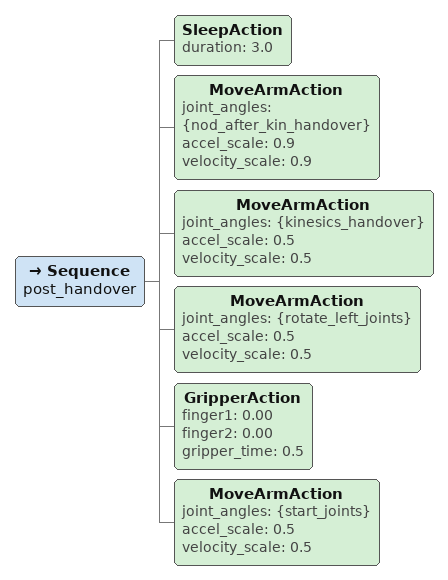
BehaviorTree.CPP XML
<Sequence name="post_handover">
  <SleepAction duration="3.0"/>  <!-- 2 Sekunden warten -->
  <MoveArmAction joint_angles="{nod_after_kin_handover}" accel_scale="0.9" velocity_scale="0.9"/>
  <MoveArmAction joint_angles="{kinesics_handover}" accel_scale="0.5" velocity_scale="0.5"/>
  <MoveArmAction joint_angles="{rotate_left_joints}" accel_scale="0.5" velocity_scale="0.5"/>
  <GripperAction finger1="0.00" finger2="0.00" gripper_time="0.5"/>
  <MoveArmAction joint_angles="{start_joints}" accel_scale="0.5" velocity_scale="0.5"/>
</Sequence>
